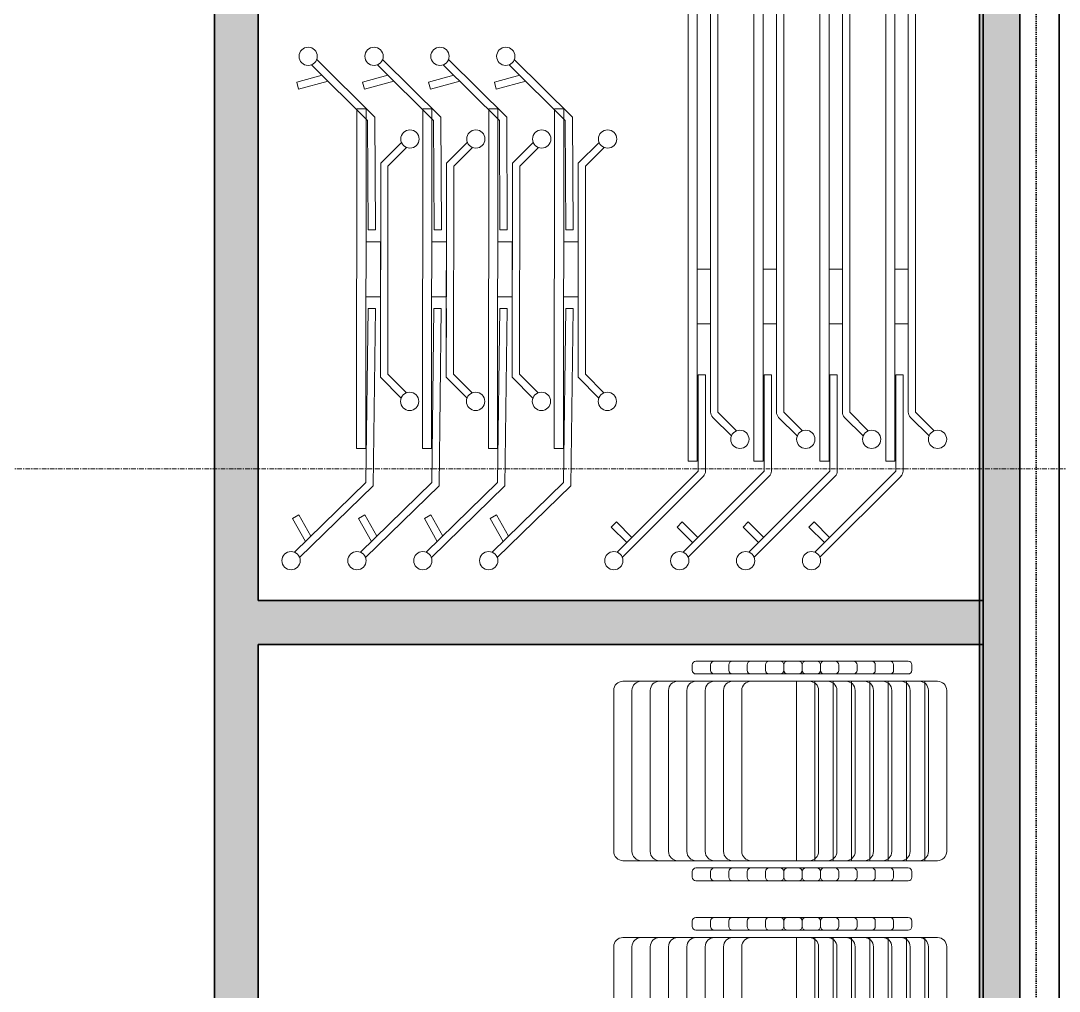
# Model space of a CAD drawing. Header units: millimetres. Extents: x -31381 to 39197, y -15686 to 26001.
# Drawn here: x 31826 to 34663, y 1331 to 3982 of the extents above; entities that cross this region are included whole.
import ezdxf

# ---------------------------------------------------------------- set-up
doc = ezdxf.new("R2010")
doc.units = ezdxf.units.MM
doc.linetypes.add('BVNDH-Dash', pattern=[6, 3, -3])
doc.linetypes.add('BVNDH-Grid Line', pattern=[22.225, 12.7, -3.175, 3.175, -3.175])
for name, color, linetype, lineweight in [('A-ANNO-SYMB', 150, 'Continuous', 9), ('A-WALL', 113, 'Continuous', 13), ('A-WALL-PATT', 111, 'Continuous', 13), ('G-IMPT', 8, 'Continuous', 9), ('I-FURN', 30, 'Continuous', 13), ('I-WALL', 2, 'Continuous', 13), ('S-GRID', 1, 'Continuous', 9)]:
    doc.layers.add(name, color=color, linetype=linetype, lineweight=lineweight)

# ---------------------------------------------------------------- blocks, each defined once
blk = doc.blocks.new('Furniture 20 - Kite_Rectangle_Square_Nested_edit_dwg__U2-2071245-Level 9 201 Kent St 1_100')
at = {"layer": 'G-IMPT'}
for p, q in [((-1162.4, 419), (-941.1, 197.6)), ((1162.4, 419), (941.1, 197.6)), ((-1162.4, 239), (-941.1, 17.6)), ((1162.4, 239), (941.1, 17.6)), ((-830.9, 121), (-780, 171.9)), ((-765.9, 177.8), (765.9, 177.8)), ((830.9, 121), (780, 171.9)), ((-1162.4, 59), (-941.1, -162.4)), ((1162.4, 59), (941.1, -162.4)), ((-830.9, -59), (-780, -8.1)), ((-765.9, -2.2), (765.9, -2.2)), ((830.9, -59), (780, -8.1)), ((-1162.4, -121), (-941.1, -342.4)), ((1162.4, -121), (941.1, -342.4)), ((-830.9, -239), (-780, -188.1)), ((-765.9, -182.2), (765.9, -182.2)), ((830.9, -239), (780, -188.1)), ((-830.9, -419), (-780, -368.1)), ((-765.9, -362.2), (765.9, -362.2)), ((830.9, -419), (780, -368.1))]:
    blk.add_line(p, q, dxfattribs=at)
at = {"layer": 'G-IMPT', "flags": 128}
for points in [[(-927, 191.8), (-664.3, 191.8), (-664.3, 211.8), (-927, 211.8), (-1148.3, 433.1)], [(-1122.1, 406.9), (-1079.6, 449.3), (-1065.5, 435.2), (-1107.9, 392.7)], [(927, 191.8), (664.3, 191.8), (664.3, 211.8), (927, 211.8), (1148.3, 433.1)], [(1122.1, 406.9), (1079.6, 449.3), (1065.5, 435.2), (1107.9, 392.7)], [(-1122.1, 226.9), (-1079.6, 269.3), (-1065.5, 255.2), (-1107.9, 212.7)], [(1122.1, 226.9), (1079.6, 269.3), (1065.5, 255.2), (1107.9, 212.7)], [(-927, 11.8), (-664.3, 11.8), (-664.3, 31.8), (-927, 31.8), (-1148.3, 253.1)], [(927, 11.8), (664.3, 11.8), (664.3, 31.8), (927, 31.8), (1148.3, 253.1)], [(-816.7, 106.9), (-765.9, 157.8), (765.9, 157.8), (816.7, 106.9)], [(-1122.1, 46.9), (-1079.6, 89.3), (-1065.5, 75.2), (-1107.9, 32.7)], [(1122.1, 46.9), (1079.6, 89.3), (1065.5, 75.2), (1107.9, 32.7)], [(-927, -168.2), (-664.3, -168.2), (-664.3, -148.2), (-927, -148.2), (-1148.3, 73.1)], [(927, -168.2), (664.3, -168.2), (664.3, -148.2), (927, -148.2), (1148.3, 73.1)], [(-816.7, -73.1), (-765.9, -22.2), (765.9, -22.2), (816.7, -73.1)], [(-927, -348.2), (-664.3, -348.2), (-664.3, -328.2), (-927, -328.2), (-1148.3, -106.9)], [(-1122.1, -133.1), (-1079.6, -90.7), (-1065.5, -104.8), (-1107.9, -147.3)], [(927, -348.2), (664.3, -348.2), (664.3, -328.2), (927, -328.2), (1148.3, -106.9)], [(1122.1, -133.1), (1079.6, -90.7), (1065.5, -104.8), (1107.9, -147.3)], [(-816.7, -253.1), (-765.9, -202.2), (765.9, -202.2), (816.7, -253.1)], [(-816.7, -433.1), (-765.9, -382.2), (765.9, -382.2), (816.7, -433.1)]]:
    blk.add_lwpolyline(points, dxfattribs=at)
for points in [[(900, 239.3), (-900, 239.3), (-900, 214.3), (900, 214.3)], [(-525, 177.8), (-375, 177.8), (-375, 214.3), (-525, 214.3)], [(525, 177.8), (375, 177.8), (375, 214.3), (525, 214.3)], [(900, 59.3), (-900, 59.3), (-900, 34.3), (900, 34.3)], [(-525, -2.2), (-375, -2.2), (-375, 34.3), (-525, 34.3)], [(525, -2.2), (375, -2.2), (375, 34.3), (525, 34.3)], [(900, -120.7), (-900, -120.7), (-900, -145.7), (900, -145.7)], [(-525, -182.2), (-375, -182.2), (-375, -145.7), (-525, -145.7)], [(525, -182.2), (375, -182.2), (375, -145.7), (525, -145.7)], [(900, -300.7), (-900, -300.7), (-900, -325.7), (900, -325.7)], [(-525, -362.2), (-375, -362.2), (-375, -325.7), (-525, -325.7)], [(525, -362.2), (375, -362.2), (375, -325.7), (525, -325.7)]]:
    blk.add_lwpolyline(points, close=True, dxfattribs=at)
at = {"layer": 'G-IMPT'}
for centre in [(-1171.6, 442.2), (1171.6, 442.2), (-1171.6, 262.2), (1171.6, 262.2), (-840, 97.8), (840, 97.8), (-1171.6, 82.2), (1171.6, 82.2), (-1171.6, -97.8), (-840, -82.2), (840, -82.2), (1171.6, -97.8), (-840, -262.2), (840, -262.2), (-840, -442.2), (840, -442.2)]:
    blk.add_circle(centre, 25, dxfattribs=at)
for centre, start, end in [((-927, 211.8), 225, 270), ((-765.9, 157.8), 90, 135), ((765.9, 157.8), 45, 90), ((927, 211.8), 270, 315), ((-927, 31.8), 225, 270), ((927, 31.8), 270, 315), ((-765.9, -22.2), 90, 135), ((765.9, -22.2), 45, 90), ((-927, -148.2), 225, 270), ((927, -148.2), 270, 315), ((-765.9, -202.2), 90, 135), ((765.9, -202.2), 45, 90), ((-927, -328.2), 225, 270), ((-765.9, -382.2), 90, 135), ((765.9, -382.2), 45, 90), ((927, -328.2), 270, 315)]:
    blk.add_arc(centre, 20, start, end, dxfattribs=at)
blk = doc.blocks.new('Furniture 20 - Kite_Rectangle_Square_Nested_edit_dwg__U3-2071246-Level 9 201 Kent St 1_100')
at = {"layer": 'G-IMPT'}
for p, q in [((636.4, 393), (573.7, 428.2)), ((475.4, 228), (665.6, 423)), ((484, 208.1), (680, 409)), ((475.4, 48), (665.6, 243)), ((484, 28.1), (680, 229)), ((636.4, 213), (573.7, 248.2)), ((0.4, 188), (79.4, 188.1)), ((475.4, -132), (665.6, 63)), ((636.4, 33), (573.7, 68.2)), ((484, -151.9), (680, 49)), ((0.4, 8), (79.4, 8.1)), ((636.4, -147), (573.7, -111.8)), ((475.4, -312), (665.6, -117)), ((484, -331.9), (680, -131)), ((0.4, -172), (79.4, -171.9)), ((0.4, -352), (79.4, -351.9))]:
    blk.add_line(p, q, dxfattribs=at)
at = {"layer": 'G-IMPT', "flags": 128}
for points in [[(621.9, 378.2), (563.9, 410.8), (573.7, 428.2)], [(-637, 347.6), (-618.1, 417), (-598.8, 411.7), (-620.8, 331.2)], [(-665.6, 376.4), (-513.9, 223.3), (-214.5, 221.8), (-214.6, 201.8), (-522.3, 203.3), (-679.8, 362.4)], [(-637, 167.6), (-618.1, 237), (-598.8, 231.7), (-620.8, 151.2)], [(-182.2, 227.9), (-182.1, 187.9), (-32.1, 188), (-32.2, 228)], [(475.4, 228), (0, 222), (0.3, 202), (484, 208.1)], [(621.9, 198.2), (563.9, 230.8), (573.7, 248.2)], [(-665.6, 196.4), (-513.9, 43.3), (-214.5, 41.8), (-214.6, 21.8), (-522.3, 23.3), (-679.8, 182.4)], [(-453.8, 130.9), (-397.1, 187.6), (187.9, 188.2), (244.7, 131.5)], [(-439.7, 116.7), (-388.8, 167.6), (179.6, 168.2), (230.6, 117.4)], [(-637, -12.4), (-618.1, 57), (-598.8, 51.7), (-620.8, -28.8)], [(621.9, 18.2), (563.9, 50.8), (573.7, 68.2)], [(-182.2, 47.9), (-182.1, 7.9), (-32.1, 8), (-32.2, 48)], [(475.4, 48), (0, 42), (0.3, 22), (484, 28.1)], [(-665.6, 16.4), (-513.9, -136.7), (-214.5, -138.2), (-214.6, -158.2), (-522.3, -156.7), (-679.8, 2.4)], [(-453.8, -49.1), (-397.1, 7.6), (187.9, 8.2), (244.7, -48.5)], [(-439.7, -63.3), (-388.8, -12.4), (179.6, -11.8), (230.6, -62.6)], [(621.9, -161.8), (563.9, -129.2), (573.7, -111.8)], [(-637, -192.4), (-618.1, -123), (-598.8, -128.3), (-620.8, -208.8)], [(-182.2, -132.1), (-182.1, -172.1), (-32.1, -172), (-32.2, -132)], [(475.4, -132), (0, -138), (0.3, -158), (484, -151.9)], [(-665.6, -163.6), (-513.9, -316.7), (-214.5, -318.2), (-214.6, -338.2), (-522.3, -336.7), (-679.8, -177.6)], [(-453.8, -229.1), (-397.1, -172.4), (187.9, -171.8), (244.7, -228.5)], [(-439.7, -243.3), (-388.8, -192.4), (179.6, -191.8), (230.6, -242.6)], [(-182.2, -312.1), (-182.1, -352.1), (-32.1, -352), (-32.2, -312)], [(475.4, -312), (0, -318), (0.3, -338), (484, -331.9)], [(-453.8, -409.1), (-397.1, -352.4), (187.9, -351.8), (244.7, -408.5)], [(-439.7, -423.3), (-388.8, -372.4), (179.6, -371.8), (230.6, -422.6)]]:
    blk.add_lwpolyline(points, dxfattribs=at)
for points in [[(382.4, 253.4), (-545.3, 252.5), (-545.5, 227.5), (382.7, 228.4)], [(382.4, 73.4), (-545.3, 72.5), (-545.5, 47.5), (382.7, 48.4)], [(382.4, -106.6), (-545.3, -107.5), (-545.5, -132.5), (382.7, -131.6)], [(382.4, -286.6), (-545.3, -287.5), (-545.5, -312.5), (382.7, -311.6)]]:
    blk.add_lwpolyline(points, close=True, dxfattribs=at)
at = {"layer": 'G-IMPT'}
for centre in [(688.8, 432.4), (-688.8, 385.7), (688.8, 252.4), (-688.8, 205.7), (-462.9, 107.6), (253.8, 108.3), (688.8, 72.4), (-688.8, 25.7), (-462.9, -72.4), (253.8, -71.7), (688.8, -107.6), (-688.8, -154.3), (253.8, -251.7), (-462.9, -252.4), (-462.9, -432.4), (253.8, -431.7)]:
    blk.add_circle(centre, 25, dxfattribs=at)
blk = doc.blocks.new('Furniture 20 - Kite_Rectangle_Square_Nested_edit_dwg__U4-2071247-Level 9 201 Kent St 1_100')
at = {"layer": 'G-IMPT'}
for p, q in [((-220, 279.9), (220, 279.9)), ((-245, -254.9), (-245, 254.9)), ((245, 254.9), (245, -254.9)), ((-245, 219.9), (245, 219.9)), ((-300, -55.1), (-300, 174.9)), ((-290, 184.9), (-275, 184.9)), ((290, 184.9), (275, 184.9)), ((300, -55.1), (300, 174.9)), ((-275, -65.1), (-290, -65.1)), ((275, -65.1), (290, -65.1)), ((-220, -279.9), (220, -279.9))]:
    blk.add_line(p, q, dxfattribs=at)
at = {"layer": 'G-IMPT', "flags": 128}
for points in [[(-265, 174.9), (-265, -55.1)], [(265, 174.9), (265, -55.1)]]:
    blk.add_lwpolyline(points, close=True, dxfattribs=at)
at = {"layer": 'G-IMPT'}
for centre, radius, start, end in [((-220, 254.9), 25, 90, 180), ((220, 254.9), 25, 360, 90), ((-290, 174.9), 10, 90, 180), ((-275, 174.9), 10, 360, 90), ((275, 174.9), 10, 90, 180), ((290, 174.9), 10, 0, 90), ((-290, -55.1), 10, 180, 270), ((-275, -55.1), 10, 270, 360), ((275, -55.1), 10, 180, 270), ((290, -55.1), 10, 270, 0), ((-220, -254.9), 25, 180, 270), ((220, -254.9), 25, 270, 0)]:
    blk.add_arc(centre, radius, start, end, dxfattribs=at)
blk = doc.blocks.new('Furniture 20 - Kite_Rectangle_Square_Nested_edit_dwg__U5-2071248-Level 9 201 Kent St 1_100')
at = {"layer": 'G-IMPT'}
for p, q in [((-220, 279.9), (220, 279.9)), ((-245, -254.9), (-245, 254.9)), ((245, 254.9), (245, -254.9)), ((-245, 219.9), (245, 219.9)), ((-300, -55.1), (-300, 174.9)), ((-290, 184.9), (-275, 184.9)), ((290, 184.9), (275, 184.9)), ((300, -55.1), (300, 174.9)), ((-275, -65.1), (-290, -65.1)), ((275, -65.1), (290, -65.1)), ((-220, -279.9), (220, -279.9))]:
    blk.add_line(p, q, dxfattribs=at)
at = {"layer": 'G-IMPT', "flags": 128}
for points in [[(-265, 174.9), (-265, -55.1)], [(265, 174.9), (265, -55.1)]]:
    blk.add_lwpolyline(points, close=True, dxfattribs=at)
at = {"layer": 'G-IMPT'}
for centre, radius, start, end in [((-220, 254.9), 25, 90, 180), ((220, 254.9), 25, 360, 90), ((-290, 174.9), 10, 90, 180), ((-275, 174.9), 10, 360, 90), ((275, 174.9), 10, 90, 180), ((290, 174.9), 10, 0, 90), ((-290, -55.1), 10, 180, 270), ((-275, -55.1), 10, 270, 360), ((275, -55.1), 10, 180, 270), ((290, -55.1), 10, 270, 0), ((-220, -254.9), 25, 180, 270), ((220, -254.9), 25, 270, 0)]:
    blk.add_arc(centre, radius, start, end, dxfattribs=at)
blk = doc.blocks.new('Furniture 20 - Kite_Rectangle_Square_Nested_edit_dwg__U6-2071249-Level 9 201 Kent St 1_100')
at = {"layer": 'G-IMPT'}
for p, q in [((-220, 279.9), (220, 279.9)), ((-245, -254.9), (-245, 254.9)), ((245, 254.9), (245, -254.9)), ((-245, 219.9), (245, 219.9)), ((-300, -55.1), (-300, 174.9)), ((-290, 184.9), (-275, 184.9)), ((290, 184.9), (275, 184.9)), ((300, -55.1), (300, 174.9)), ((-275, -65.1), (-290, -65.1)), ((275, -65.1), (290, -65.1)), ((-220, -279.9), (220, -279.9))]:
    blk.add_line(p, q, dxfattribs=at)
at = {"layer": 'G-IMPT', "flags": 128}
for points in [[(-265, 174.9), (-265, -55.1)], [(265, 174.9), (265, -55.1)]]:
    blk.add_lwpolyline(points, close=True, dxfattribs=at)
at = {"layer": 'G-IMPT'}
for centre, radius, start, end in [((-220, 254.9), 25, 90, 180), ((220, 254.9), 25, 360, 90), ((-290, 174.9), 10, 90, 180), ((-275, 174.9), 10, 360, 90), ((275, 174.9), 10, 90, 180), ((290, 174.9), 10, 0, 90), ((-290, -55.1), 10, 180, 270), ((-275, -55.1), 10, 270, 360), ((275, -55.1), 10, 180, 270), ((290, -55.1), 10, 270, 0), ((-220, -254.9), 25, 180, 270), ((220, -254.9), 25, 270, 0)]:
    blk.add_arc(centre, radius, start, end, dxfattribs=at)
blk = doc.blocks.new('Furniture 20 - Kite_Rectangle_Square_Nested_edit_dwg__U7-2071250-Level 9 201 Kent St 1_100')
at = {"layer": 'G-IMPT'}
for p, q in [((-220, 279.9), (220, 279.9)), ((-245, -254.9), (-245, 254.9)), ((245, 254.9), (245, -254.9)), ((-245, 219.9), (245, 219.9)), ((-300, -55.1), (-300, 174.9)), ((-290, 184.9), (-275, 184.9)), ((290, 184.9), (275, 184.9)), ((300, -55.1), (300, 174.9)), ((-275, -65.1), (-290, -65.1)), ((275, -65.1), (290, -65.1)), ((-220, -279.9), (220, -279.9))]:
    blk.add_line(p, q, dxfattribs=at)
at = {"layer": 'G-IMPT', "flags": 128}
for points in [[(-265, 174.9), (-265, -55.1)], [(265, 174.9), (265, -55.1)]]:
    blk.add_lwpolyline(points, close=True, dxfattribs=at)
at = {"layer": 'G-IMPT'}
for centre, radius, start, end in [((-220, 254.9), 25, 90, 180), ((220, 254.9), 25, 360, 90), ((-290, 174.9), 10, 90, 180), ((-275, 174.9), 10, 360, 90), ((275, 174.9), 10, 90, 180), ((290, 174.9), 10, 0, 90), ((-290, -55.1), 10, 180, 270), ((-275, -55.1), 10, 270, 360), ((275, -55.1), 10, 180, 270), ((290, -55.1), 10, 270, 0), ((-220, -254.9), 25, 180, 270), ((220, -254.9), 25, 270, 0)]:
    blk.add_arc(centre, radius, start, end, dxfattribs=at)
blk = doc.blocks.new('Furniture 20 - Kite_Rectangle_Square_Nested_edit_dwg__U8-2071251-Level 9 201 Kent St 1_100')
at = {"layer": 'G-IMPT'}
for p, q in [((-220, 279.9), (220, 279.9)), ((-245, -254.9), (-245, 254.9)), ((245, 254.9), (245, -254.9)), ((-245, 219.9), (245, 219.9)), ((-300, -55.1), (-300, 174.9)), ((-290, 184.9), (-275, 184.9)), ((290, 184.9), (275, 184.9)), ((300, -55.1), (300, 174.9)), ((-275, -65.1), (-290, -65.1)), ((275, -65.1), (290, -65.1)), ((-220, -279.9), (220, -279.9))]:
    blk.add_line(p, q, dxfattribs=at)
at = {"layer": 'G-IMPT', "flags": 128}
for points in [[(-265, 174.9), (-265, -55.1)], [(265, 174.9), (265, -55.1)]]:
    blk.add_lwpolyline(points, close=True, dxfattribs=at)
at = {"layer": 'G-IMPT'}
for centre, radius, start, end in [((-220, 254.9), 25, 90, 180), ((220, 254.9), 25, 360, 90), ((-290, 174.9), 10, 90, 180), ((-275, 174.9), 10, 360, 90), ((275, 174.9), 10, 90, 180), ((290, 174.9), 10, 0, 90), ((-290, -55.1), 10, 180, 270), ((-275, -55.1), 10, 270, 360), ((275, -55.1), 10, 180, 270), ((290, -55.1), 10, 270, 0), ((-220, -254.9), 25, 180, 270), ((220, -254.9), 25, 270, 0)]:
    blk.add_arc(centre, radius, start, end, dxfattribs=at)
blk = doc.blocks.new('Furniture 20 - Kite_Rectangle_Square_Nested_edit_dwg__U9-2071252-Level 9 201 Kent St 1_100')
at = {"layer": 'G-IMPT'}
for p, q in [((-220, 279.9), (220, 279.9)), ((-245, -254.9), (-245, 254.9)), ((245, 254.9), (245, -254.9)), ((-245, 219.9), (245, 219.9)), ((-300, -55.1), (-300, 174.9)), ((-290, 184.9), (-275, 184.9)), ((290, 184.9), (275, 184.9)), ((300, -55.1), (300, 174.9)), ((-275, -65.1), (-290, -65.1)), ((275, -65.1), (290, -65.1)), ((-220, -279.9), (220, -279.9))]:
    blk.add_line(p, q, dxfattribs=at)
at = {"layer": 'G-IMPT', "flags": 128}
for points in [[(-265, 174.9), (-265, -55.1)], [(265, 174.9), (265, -55.1)]]:
    blk.add_lwpolyline(points, close=True, dxfattribs=at)
at = {"layer": 'G-IMPT'}
for centre, radius, start, end in [((-220, 254.9), 25, 90, 180), ((220, 254.9), 25, 360, 90), ((-290, 174.9), 10, 90, 180), ((-275, 174.9), 10, 360, 90), ((275, 174.9), 10, 90, 180), ((290, 174.9), 10, 0, 90), ((-290, -55.1), 10, 180, 270), ((-275, -55.1), 10, 270, 360), ((275, -55.1), 10, 180, 270), ((290, -55.1), 10, 270, 0), ((-220, -254.9), 25, 180, 270), ((220, -254.9), 25, 270, 0)]:
    blk.add_arc(centre, radius, start, end, dxfattribs=at)
blk = doc.blocks.new('Furniture 20 - Kite_Rectangle_Square_Nested_edit_dwg__U10-2071253-Level 9 201 Kent St 1_100')
at = {"layer": 'G-IMPT'}
for p, q in [((-220, 279.9), (220, 279.9)), ((-245, -254.9), (-245, 254.9)), ((245, 254.9), (245, -254.9)), ((-245, 219.9), (245, 219.9)), ((-300, -55.1), (-300, 174.9)), ((-290, 184.9), (-275, 184.9)), ((290, 184.9), (275, 184.9)), ((300, -55.1), (300, 174.9)), ((-275, -65.1), (-290, -65.1)), ((275, -65.1), (290, -65.1)), ((-220, -279.9), (220, -279.9))]:
    blk.add_line(p, q, dxfattribs=at)
at = {"layer": 'G-IMPT', "flags": 128}
for points in [[(-265, 174.9), (-265, -55.1)], [(265, 174.9), (265, -55.1)]]:
    blk.add_lwpolyline(points, close=True, dxfattribs=at)
at = {"layer": 'G-IMPT'}
for centre, radius, start, end in [((-220, 254.9), 25, 90, 180), ((220, 254.9), 25, 360, 90), ((-290, 174.9), 10, 90, 180), ((-275, 174.9), 10, 360, 90), ((275, 174.9), 10, 90, 180), ((290, 174.9), 10, 0, 90), ((-290, -55.1), 10, 180, 270), ((-275, -55.1), 10, 270, 360), ((275, -55.1), 10, 180, 270), ((290, -55.1), 10, 270, 0), ((-220, -254.9), 25, 180, 270), ((220, -254.9), 25, 270, 0)]:
    blk.add_arc(centre, radius, start, end, dxfattribs=at)
blk = doc.blocks.new('Furniture 20 - Kite_Rectangle_Square_Nested_edit_dwg__U11-2071254-Level 9 201 Kent St 1_100')
at = {"layer": 'G-IMPT'}
for p, q in [((-220, 279.9), (220, 279.9)), ((-245, -254.9), (-245, 254.9)), ((245, 254.9), (245, -254.9)), ((-245, 219.9), (245, 219.9)), ((-300, -55.1), (-300, 174.9)), ((-290, 184.9), (-275, 184.9)), ((290, 184.9), (275, 184.9)), ((300, -55.1), (300, 174.9)), ((-275, -65.1), (-290, -65.1)), ((275, -65.1), (290, -65.1)), ((-220, -279.9), (220, -279.9))]:
    blk.add_line(p, q, dxfattribs=at)
at = {"layer": 'G-IMPT', "flags": 128}
for points in [[(-265, 174.9), (-265, -55.1)], [(265, 174.9), (265, -55.1)]]:
    blk.add_lwpolyline(points, close=True, dxfattribs=at)
at = {"layer": 'G-IMPT'}
for centre, radius, start, end in [((-220, 254.9), 25, 90, 180), ((220, 254.9), 25, 360, 90), ((-290, 174.9), 10, 90, 180), ((-275, 174.9), 10, 360, 90), ((275, 174.9), 10, 90, 180), ((290, 174.9), 10, 0, 90), ((-290, -55.1), 10, 180, 270), ((-275, -55.1), 10, 270, 360), ((275, -55.1), 10, 180, 270), ((290, -55.1), 10, 270, 0), ((-220, -254.9), 25, 180, 270), ((220, -254.9), 25, 270, 0)]:
    blk.add_arc(centre, radius, start, end, dxfattribs=at)
blk = doc.blocks.new('Furniture 20 - Kite_Rectangle_Square_Nested_edit_dwg__U12-2071255-Level 9 201 Kent St 1_100')
at = {"layer": 'G-IMPT'}
for p, q in [((-220, 279.9), (220, 279.9)), ((-245, -254.9), (-245, 254.9)), ((245, 254.9), (245, -254.9)), ((-245, 219.9), (245, 219.9)), ((-300, -55.1), (-300, 174.9)), ((-290, 184.9), (-275, 184.9)), ((290, 184.9), (275, 184.9)), ((300, -55.1), (300, 174.9)), ((-275, -65.1), (-290, -65.1)), ((275, -65.1), (290, -65.1)), ((-220, -279.9), (220, -279.9))]:
    blk.add_line(p, q, dxfattribs=at)
at = {"layer": 'G-IMPT', "flags": 128}
for points in [[(-265, 174.9), (-265, -55.1)], [(265, 174.9), (265, -55.1)]]:
    blk.add_lwpolyline(points, close=True, dxfattribs=at)
at = {"layer": 'G-IMPT'}
for centre, radius, start, end in [((-220, 254.9), 25, 90, 180), ((220, 254.9), 25, 360, 90), ((-290, 174.9), 10, 90, 180), ((-275, 174.9), 10, 360, 90), ((275, 174.9), 10, 90, 180), ((290, 174.9), 10, 0, 90), ((-290, -55.1), 10, 180, 270), ((-275, -55.1), 10, 270, 360), ((275, -55.1), 10, 180, 270), ((290, -55.1), 10, 270, 0), ((-220, -254.9), 25, 180, 270), ((220, -254.9), 25, 270, 0)]:
    blk.add_arc(centre, radius, start, end, dxfattribs=at)
blk = doc.blocks.new('Furniture 20 - Kite_Rectangle_Square_Nested_edit_dwg__U13-2071256-Level 9 201 Kent St 1_100')
at = {"layer": 'G-IMPT'}
for p, q in [((-220, 279.9), (220, 279.9)), ((-245, -254.9), (-245, 254.9)), ((245, 254.9), (245, -254.9)), ((-245, 219.9), (245, 219.9)), ((-300, -55.1), (-300, 174.9)), ((-290, 184.9), (-275, 184.9)), ((290, 184.9), (275, 184.9)), ((300, -55.1), (300, 174.9)), ((-275, -65.1), (-290, -65.1)), ((275, -65.1), (290, -65.1)), ((-220, -279.9), (220, -279.9))]:
    blk.add_line(p, q, dxfattribs=at)
at = {"layer": 'G-IMPT', "flags": 128}
for points in [[(-265, 174.9), (-265, -55.1)], [(265, 174.9), (265, -55.1)]]:
    blk.add_lwpolyline(points, close=True, dxfattribs=at)
at = {"layer": 'G-IMPT'}
for centre, radius, start, end in [((-220, 254.9), 25, 90, 180), ((220, 254.9), 25, 360, 90), ((-290, 174.9), 10, 90, 180), ((-275, 174.9), 10, 360, 90), ((275, 174.9), 10, 90, 180), ((290, 174.9), 10, 0, 90), ((-290, -55.1), 10, 180, 270), ((-275, -55.1), 10, 270, 360), ((275, -55.1), 10, 180, 270), ((290, -55.1), 10, 270, 0), ((-220, -254.9), 25, 180, 270), ((220, -254.9), 25, 270, 0)]:
    blk.add_arc(centre, radius, start, end, dxfattribs=at)
blk = doc.blocks.new('Furniture 20 - Kite_Rectangle_Square_Nested_edit_dwg__U14-2071257-Level 9 201 Kent St 1_100')
at = {"layer": 'G-IMPT'}
for p, q in [((-220, 279.9), (220, 279.9)), ((-245, -254.9), (-245, 254.9)), ((245, 254.9), (245, -254.9)), ((-245, 219.9), (245, 219.9)), ((-300, -55.1), (-300, 174.9)), ((-290, 184.9), (-275, 184.9)), ((290, 184.9), (275, 184.9)), ((300, -55.1), (300, 174.9)), ((-275, -65.1), (-290, -65.1)), ((275, -65.1), (290, -65.1)), ((-220, -279.9), (220, -279.9))]:
    blk.add_line(p, q, dxfattribs=at)
at = {"layer": 'G-IMPT', "flags": 128}
for points in [[(-265, 174.9), (-265, -55.1)], [(265, 174.9), (265, -55.1)]]:
    blk.add_lwpolyline(points, close=True, dxfattribs=at)
at = {"layer": 'G-IMPT'}
for centre, radius, start, end in [((-220, 254.9), 25, 90, 180), ((220, 254.9), 25, 360, 90), ((-290, 174.9), 10, 90, 180), ((-275, 174.9), 10, 360, 90), ((275, 174.9), 10, 90, 180), ((290, 174.9), 10, 0, 90), ((-290, -55.1), 10, 180, 270), ((-275, -55.1), 10, 270, 360), ((275, -55.1), 10, 180, 270), ((290, -55.1), 10, 270, 0), ((-220, -254.9), 25, 180, 270), ((220, -254.9), 25, 270, 0)]:
    blk.add_arc(centre, radius, start, end, dxfattribs=at)
blk = doc.blocks.new('Furniture 20 - Kite_Rectangle_Square_Nested_edit_dwg__U15-2071258-Level 9 201 Kent St 1_100')
at = {"layer": 'G-IMPT'}
for p, q in [((-220, 279.9), (220, 279.9)), ((-245, -254.9), (-245, 254.9)), ((245, 254.9), (245, -254.9)), ((-245, 219.9), (245, 219.9)), ((-300, -55.1), (-300, 174.9)), ((-290, 184.9), (-275, 184.9)), ((290, 184.9), (275, 184.9)), ((300, -55.1), (300, 174.9)), ((-275, -65.1), (-290, -65.1)), ((275, -65.1), (290, -65.1)), ((-220, -279.9), (220, -279.9))]:
    blk.add_line(p, q, dxfattribs=at)
at = {"layer": 'G-IMPT', "flags": 128}
for points in [[(-265, 174.9), (-265, -55.1)], [(265, 174.9), (265, -55.1)]]:
    blk.add_lwpolyline(points, close=True, dxfattribs=at)
at = {"layer": 'G-IMPT'}
for centre, radius, start, end in [((-220, 254.9), 25, 90, 180), ((220, 254.9), 25, 360, 90), ((-290, 174.9), 10, 90, 180), ((-275, 174.9), 10, 360, 90), ((275, 174.9), 10, 90, 180), ((290, 174.9), 10, 0, 90), ((-290, -55.1), 10, 180, 270), ((-275, -55.1), 10, 270, 360), ((275, -55.1), 10, 180, 270), ((290, -55.1), 10, 270, 0), ((-220, -254.9), 25, 180, 270), ((220, -254.9), 25, 270, 0)]:
    blk.add_arc(centre, radius, start, end, dxfattribs=at)
blk = doc.blocks.new('Furniture 20 - Kite_Rectangle_Square_Nested_edit_dwg__U16-2071259-Level 9 201 Kent St 1_100')
at = {"layer": 'G-IMPT'}
for p, q in [((-220, 279.9), (220, 279.9)), ((-245, -254.9), (-245, 254.9)), ((245, 254.9), (245, -254.9)), ((-245, 219.9), (245, 219.9)), ((-300, -55.1), (-300, 174.9)), ((-290, 184.9), (-275, 184.9)), ((290, 184.9), (275, 184.9)), ((300, -55.1), (300, 174.9)), ((-275, -65.1), (-290, -65.1)), ((275, -65.1), (290, -65.1)), ((-220, -279.9), (220, -279.9))]:
    blk.add_line(p, q, dxfattribs=at)
at = {"layer": 'G-IMPT', "flags": 128}
for points in [[(-265, 174.9), (-265, -55.1)], [(265, 174.9), (265, -55.1)]]:
    blk.add_lwpolyline(points, close=True, dxfattribs=at)
at = {"layer": 'G-IMPT'}
for centre, radius, start, end in [((-220, 254.9), 25, 90, 180), ((220, 254.9), 25, 360, 90), ((-290, 174.9), 10, 90, 180), ((-275, 174.9), 10, 360, 90), ((275, 174.9), 10, 90, 180), ((290, 174.9), 10, 0, 90), ((-290, -55.1), 10, 180, 270), ((-275, -55.1), 10, 270, 360), ((275, -55.1), 10, 180, 270), ((290, -55.1), 10, 270, 0), ((-220, -254.9), 25, 180, 270), ((220, -254.9), 25, 270, 0)]:
    blk.add_arc(centre, radius, start, end, dxfattribs=at)
blk = doc.blocks.new('Furniture 20 - Kite_Rectangle_Square_Nested_edit_dwg__U17-2071260-Level 9 201 Kent St 1_100')
at = {"layer": 'G-IMPT'}
for p, q in [((-220, 279.9), (220, 279.9)), ((-245, -254.9), (-245, 254.9)), ((245, 254.9), (245, -254.9)), ((-245, 219.9), (245, 219.9)), ((-300, -55.1), (-300, 174.9)), ((-290, 184.9), (-275, 184.9)), ((290, 184.9), (275, 184.9)), ((300, -55.1), (300, 174.9)), ((-275, -65.1), (-290, -65.1)), ((275, -65.1), (290, -65.1)), ((-220, -279.9), (220, -279.9))]:
    blk.add_line(p, q, dxfattribs=at)
at = {"layer": 'G-IMPT', "flags": 128}
for points in [[(-265, 174.9), (-265, -55.1)], [(265, 174.9), (265, -55.1)]]:
    blk.add_lwpolyline(points, close=True, dxfattribs=at)
at = {"layer": 'G-IMPT'}
for centre, radius, start, end in [((-220, 254.9), 25, 90, 180), ((220, 254.9), 25, 360, 90), ((-290, 174.9), 10, 90, 180), ((-275, 174.9), 10, 360, 90), ((275, 174.9), 10, 90, 180), ((290, 174.9), 10, 0, 90), ((-290, -55.1), 10, 180, 270), ((-275, -55.1), 10, 270, 360), ((275, -55.1), 10, 180, 270), ((290, -55.1), 10, 270, 0), ((-220, -254.9), 25, 180, 270), ((220, -254.9), 25, 270, 0)]:
    blk.add_arc(centre, radius, start, end, dxfattribs=at)
blk = doc.blocks.new('Furniture 20 - Kite_Rectangle_Square_Nested_edit_dwg__U18-2071261-Level 9 201 Kent St 1_100')
at = {"layer": 'G-IMPT'}
for p, q in [((-220, 279.9), (220, 279.9)), ((-245, -254.9), (-245, 254.9)), ((245, 254.9), (245, -254.9)), ((-245, 219.9), (245, 219.9)), ((-300, -55.1), (-300, 174.9)), ((-290, 184.9), (-275, 184.9)), ((290, 184.9), (275, 184.9)), ((300, -55.1), (300, 174.9)), ((-275, -65.1), (-290, -65.1)), ((275, -65.1), (290, -65.1)), ((-220, -279.9), (220, -279.9))]:
    blk.add_line(p, q, dxfattribs=at)
at = {"layer": 'G-IMPT', "flags": 128}
for points in [[(-265, 174.9), (-265, -55.1)], [(265, 174.9), (265, -55.1)]]:
    blk.add_lwpolyline(points, close=True, dxfattribs=at)
at = {"layer": 'G-IMPT'}
for centre, radius, start, end in [((-220, 254.9), 25, 90, 180), ((220, 254.9), 25, 360, 90), ((-290, 174.9), 10, 90, 180), ((-275, 174.9), 10, 360, 90), ((275, 174.9), 10, 90, 180), ((290, 174.9), 10, 0, 90), ((-290, -55.1), 10, 180, 270), ((-275, -55.1), 10, 270, 360), ((275, -55.1), 10, 180, 270), ((290, -55.1), 10, 270, 0), ((-220, -254.9), 25, 180, 270), ((220, -254.9), 25, 270, 0)]:
    blk.add_arc(centre, radius, start, end, dxfattribs=at)
blk = doc.blocks.new('Furniture 20 - Kite_Rectangle_Square_Nested_edit_dwg__U19-2071262-Level 9 201 Kent St 1_100')
at = {"layer": 'G-IMPT'}
for p, q in [((-220, 279.9), (220, 279.9)), ((-245, -254.9), (-245, 254.9)), ((245, 254.9), (245, -254.9)), ((-245, 219.9), (245, 219.9)), ((-300, -55.1), (-300, 174.9)), ((-290, 184.9), (-275, 184.9)), ((290, 184.9), (275, 184.9)), ((300, -55.1), (300, 174.9)), ((-275, -65.1), (-290, -65.1)), ((275, -65.1), (290, -65.1)), ((-220, -279.9), (220, -279.9))]:
    blk.add_line(p, q, dxfattribs=at)
at = {"layer": 'G-IMPT', "flags": 128}
for points in [[(-265, 174.9), (-265, -55.1)], [(265, 174.9), (265, -55.1)]]:
    blk.add_lwpolyline(points, close=True, dxfattribs=at)
at = {"layer": 'G-IMPT'}
for centre, radius, start, end in [((-220, 254.9), 25, 90, 180), ((220, 254.9), 25, 360, 90), ((-290, 174.9), 10, 90, 180), ((-275, 174.9), 10, 360, 90), ((275, 174.9), 10, 90, 180), ((290, 174.9), 10, 0, 90), ((-290, -55.1), 10, 180, 270), ((-275, -55.1), 10, 270, 360), ((275, -55.1), 10, 180, 270), ((290, -55.1), 10, 270, 0), ((-220, -254.9), 25, 180, 270), ((220, -254.9), 25, 270, 0)]:
    blk.add_arc(centre, radius, start, end, dxfattribs=at)
blk = doc.blocks.new('Furniture 20 - Kite_Rectangle_Square_Nested_edit_dwg-2071243-Level 9 201 Kent St 1_100')
at = {"extrusion": (0, 0, -1), "rotation": 180}
for name, p in [('Furniture 20 - Kite_Rectangle_Square_Nested_edit_dwg__U2-2071245-Level 9 201 Kent St 1_100', (-760.9, 4513.4)), ('Furniture 20 - Kite_Rectangle_Square_Nested_edit_dwg__U3-2071246-Level 9 201 Kent St 1_100', (-1243.6, 3621.7))]:
    blk.add_blockref(name, p, dxfattribs=at)
for name, p in [('Furniture 20 - Kite_Rectangle_Square_Nested_edit_dwg__U4-2071247-Level 9 201 Kent St 1_100', (2506.9, 4700.7)), ('Furniture 20 - Kite_Rectangle_Square_Nested_edit_dwg__U12-2071255-Level 9 201 Kent St 1_100', (3206.9, 4700.7)), ('Furniture 20 - Kite_Rectangle_Square_Nested_edit_dwg__U5-2071248-Level 9 201 Kent St 1_100', (2506.9, 4650.7)), ('Furniture 20 - Kite_Rectangle_Square_Nested_edit_dwg__U13-2071256-Level 9 201 Kent St 1_100', (3206.9, 4650.7)), ('Furniture 20 - Kite_Rectangle_Square_Nested_edit_dwg__U6-2071249-Level 9 201 Kent St 1_100', (2506.9, 4600.7)), ('Furniture 20 - Kite_Rectangle_Square_Nested_edit_dwg__U14-2071257-Level 9 201 Kent St 1_100', (3206.9, 4600.7)), ('Furniture 20 - Kite_Rectangle_Square_Nested_edit_dwg__U7-2071250-Level 9 201 Kent St 1_100', (2506.9, 4550.7)), ('Furniture 20 - Kite_Rectangle_Square_Nested_edit_dwg__U15-2071258-Level 9 201 Kent St 1_100', (3206.9, 4550.7)), ('Furniture 20 - Kite_Rectangle_Square_Nested_edit_dwg__U8-2071251-Level 9 201 Kent St 1_100', (2506.9, 4500.7)), ('Furniture 20 - Kite_Rectangle_Square_Nested_edit_dwg__U16-2071259-Level 9 201 Kent St 1_100', (3206.9, 4500.7)), ('Furniture 20 - Kite_Rectangle_Square_Nested_edit_dwg__U9-2071252-Level 9 201 Kent St 1_100', (2506.9, 4450.7)), ('Furniture 20 - Kite_Rectangle_Square_Nested_edit_dwg__U17-2071260-Level 9 201 Kent St 1_100', (3206.9, 4450.7)), ('Furniture 20 - Kite_Rectangle_Square_Nested_edit_dwg__U10-2071253-Level 9 201 Kent St 1_100', (2506.9, 4400.7)), ('Furniture 20 - Kite_Rectangle_Square_Nested_edit_dwg__U18-2071261-Level 9 201 Kent St 1_100', (3206.9, 4400.7)), ('Furniture 20 - Kite_Rectangle_Square_Nested_edit_dwg__U11-2071254-Level 9 201 Kent St 1_100', (2506.9, 4350.7)), ('Furniture 20 - Kite_Rectangle_Square_Nested_edit_dwg__U19-2071262-Level 9 201 Kent St 1_100', (3206.9, 4350.7))]:
    blk.add_blockref(name, p)
blk = doc.blocks.new('Furniture 20 - Furniture 20-2071275-Level 9 201 Kent St 1_100')
at = {"rotation": 270.0000000000001}
blk.add_blockref('Furniture 20 - Kite_Rectangle_Square_Nested_edit_dwg-2071243-Level 9 201 Kent St 1_100', (29374.8, 4439.6), dxfattribs=at)

msp = doc.modelspace()

# ---------------------------------------------------------------- hatches: boundary and pattern name
at = {"layer": 'A-WALL-PATT', "lineweight": 9}
h = msp.add_hatch(color=256, dxfattribs=at)
h.paths.add_polyline_path([(34455.5, -5003.9), (34455.5, -954.6), (34445.5, -954.6), (34445.5, -5003.9)], flags=0)
h.paths.add_polyline_path([(34445.5, -354.6), (34455.5, -354.6), (34455.5, 2278.2), (34445.5, 2278.2), (34445.5, 259.1)], flags=0)
h.paths.add_polyline_path([(34455.5, 2398.2), (34455.5, 8586.2), (34445.5, 8586.2), (34445.5, 2398.2)], flags=0)
for color, points in [(9, [(34505, -4903.9), (34555.5, -4903.9), (34555.5, 8486.2), (34455.5, 8486.2), (34455.5, -354.6), (34492.1, -354.6), (34500.5, -954.6), (34455.5, -954.6), (34455.5, -4903.9)]), (256, [(32354.6, -851.5), (32474.6, -851.5), (32474.6, 8053.5), (32354.6, 8053.5), (32354.6, 170), (32394.6, 170), (32394.6, 70), (32354.6, 70)]), (256, [(32474.6, 2278.2), (34455.5, 2278.2), (34455.5, 2398.2), (32474.6, 2398.2)])]:
    msp.add_hatch(color=color, dxfattribs=at).paths.add_polyline_path(points, flags=0)

# ---------------------------------------------------------------- linework, layer by layer
at = {"layer": 'A-ANNO-SYMB', "linetype": 'BVNDH-Dash', "lineweight": 35}
msp.add_line((34600, -1624.9), (34600, 8947.3), dxfattribs=at)
at = {"layer": 'A-WALL', "color": 47, "lineweight": 35}
msp.add_line((34662.9, 8486.2), (34662.9, -4903.9), dxfattribs=at)
at = {"layer": 'I-WALL', "lineweight": 35}
for p, q in [((34445.5, 8586.2), (34445.5, -5003.9)), ((34455.5, 2278.2), (34455.5, 8586.2)), ((32474.6, 2398.2), (32474.6, 8173.5)), ((32354.6, 8053.5), (32354.6, 170)), ((34455.5, 2398.2), (32474.6, 2398.2)), ((32474.6, -851.5), (32474.6, 2278.2)), ((32474.6, 2278.2), (34455.5, 2278.2))]:
    msp.add_line(p, q, dxfattribs=at)
at = {"layer": 'I-WALL', "color": 47, "lineweight": 35}
for p, q in [((34555.5, -4903.9), (34555.5, 8486.2)), ((34455.5, 2278.2), (34455.5, -5003.9))]:
    msp.add_line(p, q, dxfattribs=at)
at = {"layer": 'S-GRID', "linetype": 'BVNDH-Grid Line'}
msp.add_line((-30080.5, 2758.2), (37896.8, 2758.2), dxfattribs=at)

# ---------------------------------------------------------------- block references
at = {"layer": 'I-FURN', "lineweight": 9}
msp.add_blockref('Furniture 20 - Furniture 20-2071275-Level 9 201 Kent St 1_100', (0, 0), dxfattribs=at)

doc.saveas('drawing.dxf')
